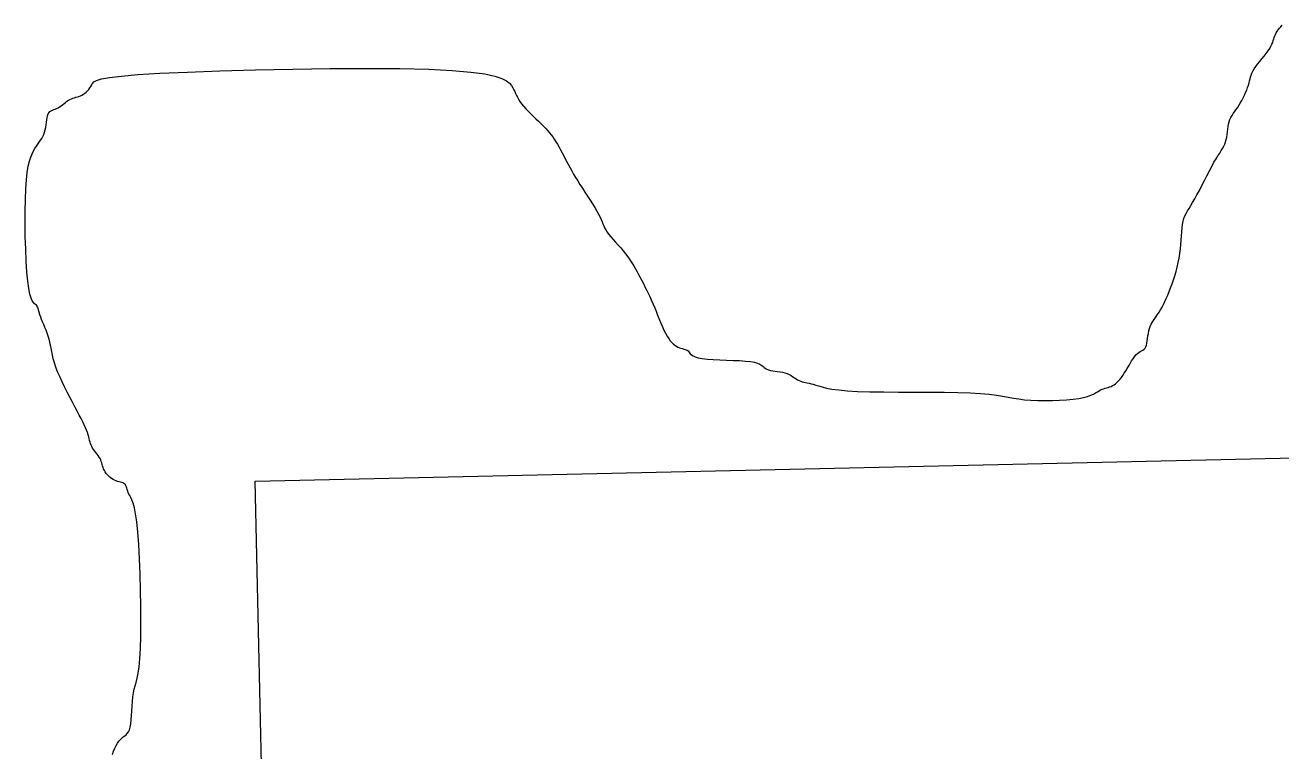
# Model space of a CAD drawing. Header units: millimetres. Extents: x 686.5 to 717.1, y 236.1 to 261.6.
# Drawn here: x 695.2598 to 695.3302, y 246.5891 to 246.6298 of the extents above; entities that cross this region are included whole.
import ezdxf

# ---------------------------------------------------------------- set-up
doc = ezdxf.new("R2010")
doc.units = ezdxf.units.MM
doc.layers.add('3', color=1, linetype='Continuous')
doc.layers.add('MUE', color=2, linetype='Continuous')

# ---------------------------------------------------------------- blocks, each defined once
blk = doc.blocks.new('ESCRITORIO1')
at = {"layer": '3', "color": 2}
for p, q in [((0.2309107847478558, 0.3180073445863734), (0.2321501370866841, 0.3181957044921724)), ((0.2321501370866841, 0.3181957044921724), (0.2337894116390018, 0.3183423169017914)), ((0.2337894116390018, 0.3183423169017914), (0.2358635375120812, 0.3184375108862483)), ((0.2358635375120812, 0.3184375108862483), (0.238295138080197, 0.3184814852337361)), ((0.238295138080197, 0.3184814852337361), (0.2409787602842357, 0.3184769061617061)), ((0.2409787602842357, 0.3184769061617061), (0.2438089510651551, 0.318426439887606)), ((0.2438089510651551, 0.318426439887606), (0.246680257363856, 0.3183327526288942)), ((0.246680257363856, 0.3183327526288942), (0.2494872261212606, 0.3181985106030183)), ((0.2494872261212606, 0.3181985106030183), (0.2521244042782698, 0.3180263800274297)), ((0.2239213284546082, 0.315243703909065), (0.2245223467309216, 0.3154692851058627)), ((0.2245223467309216, 0.3154692851058627), (0.2250911969142635, 0.3156745896657078)), ((0.2250911969142635, 0.3156745896657078), (0.2256223400270514, 0.3158492126543138)), ((0.2256223400270514, 0.3158492126543138), (0.2261112046186895, 0.3159862396998072)), ((0.2261112046186895, 0.3159862396998072), (0.2265570893468123, 0.3160927186793892)), ((0.2265570893468123, 0.3160927186793892), (0.2269602603960053, 0.3161791880327272)), ((0.2269602603960053, 0.3161791880327272), (0.2273209839509107, 0.3162561861993503)), ((0.2273209839509107, 0.3162561861993503), (0.2276395261961213, 0.3163342516188905)), ((0.2276395261961213, 0.3163342516188905), (0.2279161533162792, 0.3164239227309054)), ((0.2279161533162792, 0.3164239227309054), (0.2281511314960269, 0.3165357379749771)), ((0.2281511314960269, 0.3165357379749771), (0.2283447269199499, 0.3166802357907166)), ((0.2283447269199499, 0.3166802357907166), (0.2285076623320492, 0.3168641751514372)), ((0.2285076623320492, 0.3168641751514372), (0.2286924867136122, 0.3170791971651674)), ((0.2286924867136122, 0.3170791971651674), (0.2289622056053346, 0.3173131634737274)), ((0.2289622056053346, 0.3173131634737274), (0.22937982454782, 0.3175539357189407)), ((0.22937982454782, 0.3175539357189407), (0.2300083490817997, 0.3177893755425671)), ((0.2300083490817997, 0.3177893755425671), (0.2309107847478558, 0.3180073445863734)), ((0.2521244042782698, 0.3180263800274297), (0.2544863387758554, 0.317819027119576)), ((0.2544863387758554, 0.317819027119576), (0.2564922044914653, 0.3175793742294957)), ((0.2564922044914653, 0.3175793742294957), (0.258159688048714, 0.3173113682376503)), ((0.258159688048714, 0.3173113682376503), (0.2595311040078485, 0.3170192121571169)), ((0.2595311040078485, 0.3170192121571169), (0.260648766929009, 0.3167071090008591)), ((0.260648766929009, 0.3167071090008591), (0.2615549913724351, 0.3163792617819752)), ((0.2615549913724351, 0.3163792617819752), (0.2622920918982885, 0.3160398735134571)), ((0.2622920918982885, 0.3160398735134571), (0.2629023830667876, 0.3156931472083819)), ((0.2629023830667876, 0.3156931472083819), (0.263428179438101, 0.3153432858797984)), ((0.263428179438101, 0.3153432858797984), (0.263906522860033, 0.3149946257576524)), ((0.2121083059189672, 0.3122189518603378), (0.2132338532546214, 0.3126360197109221)), ((0.2132338532546214, 0.3126360197109221), (0.2142943967114945, 0.3129861885314433)), ((0.2142943967114945, 0.3129861885314433), (0.215273851852146, 0.3132593201723282)), ((0.215273851852146, 0.3132593201723282), (0.2161777577866459, 0.313465819596356)), ((0.2161777577866459, 0.313465819596356), (0.2170170595119387, 0.3136212275442709)), ((0.2170170595119387, 0.3136212275442709), (0.2178027020249758, 0.3137410847568169)), ((0.2178027020249758, 0.3137410847568169), (0.2185456303227724, 0.3138409319747986)), ((0.2185456303227724, 0.3138409319747986), (0.2192567894022517, 0.3139363099389598)), ((0.2192567894022517, 0.3139363099389598), (0.2199471242604147, 0.3140427593900164)), ((0.2199471242604147, 0.3140427593900164), (0.2206275798941917, 0.3141758210688081)), ((0.2206275798941917, 0.3141758210688081), (0.2213063539714426, 0.3143467114369081)), ((0.2213063539714426, 0.3143467114369081), (0.2219806548437333, 0.3145493498391971)), ((0.2219806548437333, 0.3145493498391971), (0.2226449435334033, 0.314773331341506)), ((0.2226449435334033, 0.314773331341506), (0.2232936810628985, 0.3150082510095196)), ((0.2232936810628985, 0.3150082510095196), (0.2239213284546082, 0.315243703909065)), ((0.263906522860033, 0.3149946257576524), (0.2643533643306384, 0.3146520359394671)), ((0.2643533643306384, 0.3146520359394671), (0.2647793821355222, 0.3143205187398053)), ((0.2647793821355222, 0.3143205187398053), (0.265195254560382, 0.3140050764731512)), ((0.265195254560382, 0.3140050764731512), (0.265611659890844, 0.3137107114539823)), ((0.265611659890844, 0.3137107114539823), (0.2660392764125064, 0.3134424259967794)), ((0.2660392764125064, 0.3134424259967794), (0.2664887824110735, 0.3132052224160802)), ((0.2664887824110735, 0.3132052224160802), (0.2669708561721649, 0.3130041030263051)), ((0.2669708561721649, 0.3130041030263051), (0.2674917155488217, 0.31284154670427)), ((0.2674917155488217, 0.31284154670427), (0.2680397366638161, 0.3127099385758854)), ((0.2680397366638161, 0.3127099385758854), (0.2685988352073068, 0.3125991403292687)), ((0.2685988352073068, 0.3125991403292687), (0.2691529268694453, 0.3124990136526122)), ((0.2062576724130736, 0.3096647146196716), (0.2073858842766967, 0.3101871687076816)), ((0.2073858842766967, 0.3101871687076816), (0.2085565438834536, 0.3107190934033248)), ((0.2085565438834536, 0.3107190934033248), (0.2097481609090224, 0.3112452147789959)), ((0.2097481609090224, 0.3112452147789959), (0.2109392450289889, 0.3117502589071819)), ((0.2109392450289889, 0.3117502589071819), (0.2121083059189672, 0.3122189518603378)), ((0.2691529268694453, 0.3124990136526122), (0.269685927340376, 0.3123994202341187)), ((0.269685927340376, 0.3123994202341187), (0.2701817523102932, 0.3122902217619519)), ((0.2701817523102932, 0.3122902217619519), (0.2706243174693697, 0.3121612799242293)), ((0.2706243174693697, 0.3121612799242293), (0.2709975385077215, 0.3120024564091644)), ((0.2709975385077215, 0.3120024564091644), (0.2712906703485629, 0.3118061141553454)), ((0.2712906703485629, 0.3118061141553454), (0.2715143248471321, 0.311574621103162)), ((0.2715143248471321, 0.311574621103162), (0.2716844530917086, 0.3113128464433181)), ((0.2716844530917086, 0.3113128464433181), (0.2718170061705294, 0.3110256593666136)), ((0.2718170061705294, 0.3110256593666136), (0.2719279351718669, 0.3107179290637809)), ((0.2719279351718669, 0.3107179290637809), (0.2720331911839864, 0.3103945247256732)), ((0.2720331911839864, 0.3103945247256732), (0.272148725295132, 0.3100603155429944)), ((0.272148725295132, 0.3100603155429944), (0.2722904885936188, 0.3097201707065409)), ((0.2722904885936188, 0.3097201707065409), (0.2724700161406446, 0.3093781922794214)), ((0.1998089772515002, 0.3067933785330474), (0.2003904413738127, 0.3070106745997663)), ((0.2003904413738127, 0.3070106745997663), (0.201025697159217, 0.3072687913060967)), ((0.201025697159217, 0.3072687913060967), (0.2017200173957718, 0.3075675949559269)), ((0.2017200173957718, 0.3075675949559269), (0.2024786748716991, 0.3079069518530844)), ((0.2024786748716991, 0.3079069518530844), (0.2033069423751073, 0.3082867283013648)), ((0.2033069423751073, 0.3082867283013648), (0.204210092694197, 0.3087067906046528)), ((0.204210092694197, 0.3087067906046528), (0.2051933986170411, 0.3091670050667759)), ((0.2051933986170411, 0.3091670050667759), (0.2062576724130736, 0.3096647146196716)), ((0.2724700161406446, 0.3093781922794214), (0.2726811788895418, 0.3090354138142537)), ((0.2726811788895418, 0.3090354138142537), (0.2729134317665753, 0.3086921017359394)), ((0.2729134317665753, 0.3086921017359394), (0.2731562296980314, 0.3083485224694762)), ((0.2731562296980314, 0.3083485224694762), (0.2733990276101892, 0.3080049424397018)), ((0.2733990276101892, 0.3080049424397018), (0.2736312804293348, 0.3076616280716458)), ((0.2736312804293348, 0.3076616280716458), (0.2738424430817474, 0.3073188457902063)), ((0.2738424430817474, 0.3073188457902063), (0.2740219704936777, 0.3069768620202886)), ((0.2740219704936777, 0.3069768620202886), (0.2741628326607568, 0.3066358544093255)), ((0.1269812001111035, 0.3044307615862571), (0.1276961729356074, 0.3041552113741766)), ((0.1276961729356074, 0.3041552113741766), (0.1283524796664821, 0.3038547819966553)), ((0.1933586666261746, 0.3040671173857028), (0.1937008678618071, 0.3042465174773596)), ((0.1937008678618071, 0.3042465174773596), (0.1940438668468047, 0.3044575323353378)), ((0.1940438668468047, 0.3044575323353378), (0.1943873976646628, 0.3046896237041601)), ((0.1943873976646628, 0.3046896237041601), (0.1947311943989618, 0.3049322533284311)), ((0.1947311943989618, 0.3049322533284311), (0.1950749911332608, 0.3051748829526737)), ((0.1950749911332608, 0.3051748829526737), (0.195418521951126, 0.3054069743215209)), ((0.195418521951126, 0.3054069743215209), (0.1957615209361236, 0.3056179891794706)), ((0.1957615209361236, 0.3056179891794706), (0.1961037221717561, 0.3057973892711559)), ((0.1961037221717561, 0.3057973892711559), (0.1964458271808383, 0.3059381269056125)), ((0.1964458271808383, 0.3059381269056125), (0.1967924072431941, 0.3060471166500349)), ((0.1967924072431941, 0.3060471166500349), (0.1971490010779178, 0.3061347636361802)), ((0.1971490010779178, 0.3061347636361802), (0.1975211474040606, 0.3062114729957024)), ((0.1975211474040606, 0.3062114729957024), (0.1979143849406668, 0.3062876498603622)), ((0.1979143849406668, 0.3062876498603622), (0.1983342524068235, 0.3063736993618384)), ((0.1983342524068235, 0.3063736993618384), (0.1987862885216103, 0.3064800266318635)), ((0.1987862885216103, 0.3064800266318635), (0.1992760320041143, 0.3066170368021162)), ((0.1992760320041143, 0.3066170368021162), (0.1998089772515002, 0.3067933785330474)), ((0.2741628326607568, 0.3066358544093255), (0.2742720598555621, 0.3062956454940462)), ((0.2742720598555621, 0.3062956454940462), (0.274360197419945, 0.3059559690336755)), ((0.274360197419945, 0.3059559690336755), (0.2744377906958562, 0.3056165587875022)), ((0.2744377906958562, 0.3056165587875022), (0.2745153850251683, 0.3052771485146692)), ((0.2745153850251683, 0.3052771485146692), (0.2746035257497965, 0.3049374719744264)), ((0.2746035257497965, 0.3049374719744264), (0.2747127582115994, 0.3045972629259772)), ((0.2747127582115994, 0.3045972629259772), (0.2748536277524636, 0.3042562551285215)), ((0.2748536277524636, 0.3042562551285215), (0.2750340655604546, 0.3039151270889349)), ((0.1283524796664821, 0.3038547819966553), (0.1289449809909513, 0.3035348758827077)), ((0.1289449809909513, 0.3035348758827077), (0.1294685375960825, 0.3032008954612628)), ((0.1294685375960825, 0.3032008954612628), (0.1299180101690283, 0.3028582431612179)), ((0.1299180101690283, 0.3028582431612179), (0.1302882593968633, 0.3025123214115339)), ((0.1302882593968633, 0.3025123214115339), (0.1305802973886685, 0.3021683771119221)), ((0.1305802973886685, 0.3021683771119221), (0.1308197419408046, 0.3018310350454492)), ((0.1308197419408046, 0.3018310350454492), (0.131038362271596, 0.3015047644659283)), ((0.131038362271596, 0.3015047644659283), (0.1312679275993531, 0.3011940346271551)), ((0.1883298242429277, 0.301044830241139), (0.1885272607482804, 0.3013763989353322)), ((0.1885272607482804, 0.3013763989353322), (0.1887614720365534, 0.301701765346678)), ((0.1887614720365534, 0.301701765346678), (0.1890270526150317, 0.3020157936553183)), ((0.1890270526150317, 0.3020157936553183), (0.1893185969910789, 0.3023133480414479)), ((0.1893185969910789, 0.3023133480414479), (0.1896306996720156, 0.3025892926852265)), ((0.1896306996720156, 0.3025892926852265), (0.189957955165184, 0.3028384917667388)), ((0.189957955165184, 0.3028384917667388), (0.190294957977919, 0.3030558094662368)), ((0.190294957977919, 0.3030558094662368), (0.1906363026174986, 0.303236109963823)), ((0.1906363026174986, 0.303236109963823), (0.1909775288261599, 0.303376869785577)), ((0.1909775288261599, 0.303376869785577), (0.191317957285456, 0.3034860148410345)), ((0.191317957285456, 0.3034860148410345), (0.1916578539118845, 0.3035740833856231)), ((0.1916578539118845, 0.3035740833856231), (0.1919974846218508, 0.3036516136747629)), ((0.1919974846218508, 0.3036516136747629), (0.1923371153318172, 0.3037291439639311)), ((0.1923371153318172, 0.3037291439639311), (0.1926770119582173, 0.3038172125084913)), ((0.1926770119582173, 0.3038172125084913), (0.1930174404175418, 0.3039263575639488)), ((0.1930174404175418, 0.3039263575639488), (0.1933586666261746, 0.3040671173857028)), ((0.2750340655604546, 0.3039151270889349), (0.275251546208402, 0.3035783363043301)), ((0.275251546208402, 0.3035783363043301), (0.2755009301152, 0.3032512850195097)), ((0.2755009301152, 0.3032512850195097), (0.2757770776998143, 0.3029393754792729)), ((0.2757770776998143, 0.3029393754792729), (0.2760748493812315, 0.3026480099283795)), ((0.2760748493812315, 0.3026480099283795), (0.2763891055783887, 0.3023825906116002)), ((0.2763891055783887, 0.3023825906116002), (0.2767147067102158, 0.302148519773759)), ((0.2767147067102158, 0.302148519773759), (0.2770465131956996, 0.3019511996595696)), ((0.2770465131956996, 0.3019511996595696), (0.277378608323076, 0.3017652957835359)), ((0.277378608323076, 0.3017652957835359), (0.2777019668579683, 0.3014425267388319)), ((0.2777019668579683, 0.3014425267388319), (0.2780067864353057, 0.3008038743883112)), ((0.1312679275993531, 0.3011940346271551), (0.1315402071424003, 0.3009033147829747)), ((0.1315402071424003, 0.3009033147829747), (0.1318869701190053, 0.3006370741872075)), ((0.1318869701190053, 0.3006370741872075), (0.1323399857474854, 0.3003997820936988)), ((0.1323399857474854, 0.3003997820936988), (0.1329310232461012, 0.3001959077562155)), ((0.1329310232461012, 0.3001959077562155), (0.1336803611344806, 0.3000275747084942)), ((0.1336803611344806, 0.3000275747084942), (0.1345623151369892, 0.2998875236036511)), ((0.1345623151369892, 0.2998875236036511), (0.135539710279339, 0.2997661493747117)), ((0.135539710279339, 0.2997661493747117), (0.1365753715871989, 0.2996538469546337)), ((0.1365753715871989, 0.2996538469546337), (0.1376321240862382, 0.2995410112763857)), ((0.1376321240862382, 0.2995410112763857), (0.138672792802133, 0.2994180372730035)), ((0.138672792802133, 0.2994180372730035), (0.139660202760588, 0.2992753198774913)), ((0.139660202760588, 0.2992753198774913), (0.140557178987244, 0.2991032540227998)), ((0.140557178987244, 0.2991032540227998), (0.1413468471431401, 0.2988952363646753)), ((0.1413468471431401, 0.2988952363646753), (0.1420935354306749, 0.2986566704499083)), ((0.1420935354306749, 0.2986566704499083), (0.1428818726875889, 0.2983959615479144)), ((0.1864056152542659, 0.2983939663364232), (0.1866916418640159, 0.2984728519223054)), ((0.1866916418640159, 0.2984728519223054), (0.1869515717179908, 0.2985629423029899)), ((0.1869515717179908, 0.2985629423029899), (0.1871803981981941, 0.2986749090418286)), ((0.1871803981981941, 0.2986749090418286), (0.1873731146866149, 0.2988194237020956)), ((0.1873731146866149, 0.2988194237020956), (0.1875272843533509, 0.2990044566293193)), ((0.1875272843533509, 0.2990044566293193), (0.1876507495209978, 0.2992271732977798)), ((0.1876507495209978, 0.2992271732977798), (0.1877539223001889, 0.2994820379640615)), ((0.1877539223001889, 0.2994820379640615), (0.1878472148016002, 0.2997635148846776)), ((0.1878472148016002, 0.2997635148846776), (0.1879410391359144, 0.3000660683161662)), ((0.1879410391359144, 0.3000660683161662), (0.1880458074138005, 0.3003841625150336)), ((0.1880458074138005, 0.3003841625150336), (0.1881719317459059, 0.3007122617378464)), ((0.1881719317459059, 0.3007122617378464), (0.1883298242429277, 0.301044830241139)), ((0.2780067864353057, 0.3008038743883112), (0.2782832646899394, 0.2996703205948847)), ((0.2782832646899394, 0.2996703205948847), (0.2785215992568908, 0.2978628472213778)), ((0.1428818726875889, 0.2983959615479144), (0.143796487751608, 0.2981215149282264)), ((0.143796487751608, 0.2981215149282264), (0.1449220094604939, 0.2978417358603451)), ((0.1449220094604939, 0.2978417358603451), (0.146343066651994, 0.2975650296137218)), ((0.146343066651994, 0.2975650296137218), (0.1481442881638131, 0.2972998014578287)), ((0.1481442881638131, 0.2972998014578287), (0.1504103028336914, 0.2970544566621989)), ((0.1504103028336914, 0.2970544566621989), (0.1531887864732795, 0.2968365772999242)), ((0.1531887864732795, 0.2968365772999242), (0.1563796027895137, 0.2966504526587279)), ((0.1563796027895137, 0.2966504526587279), (0.1598456624632405, 0.296499548829928)), ((0.1598456624632405, 0.296499548829928), (0.1634498761753065, 0.2963873319048922)), ((0.1634498761753065, 0.2963873319048922), (0.1670551546066008, 0.2963172679749668)), ((0.1670551546066008, 0.2963172679749668), (0.1705244084379416, 0.2962928231314912)), ((0.1705244084379416, 0.2962928231314912), (0.1737205483501114, 0.2963174634657797)), ((0.1737205483501114, 0.2963174634657797), (0.176506485024035, 0.2963946550692036)), ((0.176506485024035, 0.2963946550692036), (0.1787793571289313, 0.2965252411348942)), ((0.1787793571289313, 0.2965252411348942), (0.1805732152878576, 0.2966995732633002)), ((0.1805732152878576, 0.2966995732633002), (0.1819563381122506, 0.2969053801565984)), ((0.1819563381122506, 0.2969053801565984), (0.1829970042135969, 0.2971303905170295)), ((0.1829970042135969, 0.2971303905170295), (0.183763492203326, 0.2973623330468591)), ((0.183763492203326, 0.2973623330468591), (0.1843240806928748, 0.2975889364482889)), ((0.1843240806928748, 0.2975889364482889), (0.1847470482937368, 0.2977979294235098)), ((0.1847470482937368, 0.2977979294235098), (0.1851006736173346, 0.2979770406748052)), ((0.1851006736173346, 0.2979770406748052), (0.1854410210702468, 0.2981178227145342)), ((0.1854410210702468, 0.2981178227145342), (0.1857752982393635, 0.2982271232958205)), ((0.1857752982393635, 0.2982271232958205), (0.1860984985067233, 0.2983156139820196)), ((0.1860984985067233, 0.2983156139820196), (0.1864056152542659, 0.2983939663364232)), ((0.2785215992568908, 0.2978628472213778), (0.2787119877709614, 0.2952024361306762)), ((0.2787119877709614, 0.2952024361306762), (0.2788446278671088, 0.2915100691856018)), ((0.2788446278671088, 0.2915100691856018), (0.2789097171802837, 0.2866067282490974)), ((0.2789097171802837, 0.2866067282490974), (0.2788996293146155, 0.28039945816246)), ((-0.2132188871294076, 0.2796850999882992), (0.1866533235366177, 0.2695749497882574)), ((0.2788996293146155, 0.28039945816246), (0.2788154417513553, 0.2731395556808494)), ((0.2788154417513553, 0.2731395556808494), (0.2786604079409756, 0.265164380537918)), ((0.1866533235366177, 0.2695749497882574), (0.176543173336583, -0.1302972608777999)), ((0.2786604079409756, 0.265164380537918), (0.2784377813339631, 0.2568112924673009)), ((0.2784377813339631, 0.2568112924673009), (0.2781508153807764, 0.2484176512026259)), ((0.2781508153807764, 0.2484176512026259), (0.2778027635319447, 0.2403208164775492)), ((0.2778027635319447, 0.2403208164775492), (0.2773968792379335, 0.2328581480257021)), ((0.2773968792379335, 0.2328581480257021), (0.2769364159492227, 0.2263670055807125)), ((0.2769364159492227, 0.2263670055807125), (0.2764260774074287, 0.221102987954513)), ((0.2764260774074287, 0.221102987954513), (0.2758763685187375, 0.2169946502721771)), ((0.2758763685187375, 0.2169946502721771), (0.2752992444804789, 0.2138887867370798)), ((0.2747066604899899, 0.2116321915525639), (0.2741105717445436, 0.210071658921958)), ((0.2752992444804789, 0.2138887867370798), (0.2747066604899899, 0.2116321915525639)), ((0.2729557007781764, 0.2084259581360932), (0.272420828951887, 0.2080343783875023)), ((0.2735229334414768, 0.2090539830486833), (0.2729557007781764, 0.2084259581360932)), ((0.2741105717445436, 0.210071658921958), (0.2735229334414768, 0.2090539830486833)), ((0.2676724739147573, 0.2055322174314433), (0.2670816501178024, 0.205048896533242)), ((0.2682408737587494, 0.2059633796273026), (0.2676724739147573, 0.2055322174314433)), ((0.268775904643249, 0.2063268419983793), (0.2682408737587494, 0.2059633796273026)), ((0.2692702921876844, 0.206613121949232), (0.268775904643249, 0.2063268419983793)), ((0.2697314445160259, 0.2068369709922457), (0.2692702921876844, 0.206613121949232)), ((0.270170440378358, 0.2070191991667478), (0.2697314445160259, 0.2068369709922457)), ((0.2705983585247367, 0.2071806165120123), (0.270170440378358, 0.2070191991667478)), ((0.2710262777052179, 0.207342033067448), (0.2705983585247367, 0.2071806165120123)), ((0.2714652766698507, 0.2075242588722759), (0.2710262777052179, 0.207342033067448)), ((0.2719264341687193, 0.2077481039658515), (0.2714652766698507, 0.2075242588722759)), ((0.272420828951887, 0.2080343783875023), (0.2719264341687193, 0.2077481039658515)), ((0.2647130155330615, 0.202904848364394), (0.2641742470706987, 0.2023938507901519)), ((0.2652840850755567, 0.2034413928482444), (0.2647130155330615, 0.202904848364394)), ((0.2658765106915908, 0.2039879431192304), (0.2652840850755567, 0.2034413928482444)), ((0.2664793473745561, 0.2045289580550502), (0.2658765106915908, 0.2039879431192304)), ((0.2670816501178024, 0.205048896533242), (0.2664793473745561, 0.2045289580550502)), ((0.2614544404813799, 0.1999950758331295), (0.2609905465415565, 0.1996632138943397)), ((0.2618975107361905, 0.200338009627167), (0.2614544404813799, 0.1999950758331295)), ((0.2623304356013278, 0.2006970179725442), (0.2618975107361905, 0.200338009627167)), ((0.2627638933720604, 0.2010771035654066), (0.2623304356013278, 0.2006970179725442)), ((0.2632085623436495, 0.2014832691018995), (0.2627638933720604, 0.2010771035654066)), ((0.2636751208114418, 0.2019205172781184), (0.2632085623436495, 0.2014832691018995)), ((0.2641742470706987, 0.2023938507901519), (0.2636751208114418, 0.2019205172781184)), ((0.2561602024193732, 0.1970849374251706), (0.2554776535949372, 0.1967647499191933)), ((0.2568374786755712, 0.1974052569033198), (0.2561602024193732, 0.1970849374251706)), ((0.2575042098339679, 0.1977258418523355), (0.2568374786755712, 0.1974052569033198)), ((0.2581551233648796, 0.1980468257709376), (0.2575042098339679, 0.1977258418523355)), ((0.258784946738686, 0.1983683421577709), (0.2581551233648796, 0.1980468257709376)), ((0.2593884074258028, 0.1986905245115551), (0.258784946738686, 0.1983683421577709)), ((0.2599602328965958, 0.1990135063309602), (0.2593884074258028, 0.1986905245115551)), ((0.2604951506214519, 0.1993374211147056), (0.2599602328965958, 0.1990135063309602)), ((0.2609905465415565, 0.1996632138943397), (0.2604951506214519, 0.1993374211147056)), ((0.2511824804388709, 0.1946588507894376), (0.2503846309578108, 0.1942299748797645)), ((0.2519478954031058, 0.1950569125832438), (0.2511824804388709, 0.1946588507894376)), ((0.2526862815968798, 0.195429295692783), (0.2519478954031058, 0.1950569125832438)), ((0.2534030447666069, 0.1957811355495913), (0.2526862815968798, 0.195429295692783)), ((0.2541035906586018, 0.1961175675852331), (0.2534030447666069, 0.1957811355495913)), ((0.2547933250192642, 0.1964437272312445), (0.2541035906586018, 0.1961175675852331)), ((0.2554776535949372, 0.1967647499191933), (0.2547933250192642, 0.1964437272312445)), ((0.2459503101129528, 0.1916627654125946), (0.245064166788147, 0.1911500113281797)), ((0.2468580764811108, 0.1921960635129878), (0.2459503101129528, 0.1916627654125946)), ((0.2477712486294479, 0.1927344983806272), (0.2468580764811108, 0.1921960635129878)), ((0.2486736092946629, 0.1932626627668022), (0.2477712486294479, 0.1927344983806272)), ((0.2495489412135683, 0.1937651494227168), (0.2486736092946629, 0.1932626627668022)), ((0.2503846309578108, 0.1942299748797645), (0.2495489412135683, 0.1937651494227168)), ((0.2395653231477013, 0.1887028841922884), (0.2390980089656267, 0.1884791949836782)), ((0.2400210264883285, 0.1888846870482013), (0.2395653231477013, 0.1887028841922884)), ((0.2404814694771176, 0.1890452801119764), (0.2400210264883285, 0.1888846870482013)), ((0.2409630026036851, 0.189205339944273), (0.2404814694771176, 0.1890452801119764)), ((0.2414819763576617, 0.1893855431056437), (0.2409630026036851, 0.189205339944273)), ((0.2420547412286922, 0.1896065661567548), (0.2414819763576617, 0.1893855431056437)), ((0.2426976477063931, 0.1898890856581588), (0.2420547412286922, 0.1896065661567548)), ((0.2434216183216478, 0.1902477642022085), (0.2426976477063931, 0.1898890856581588)), ((0.2442158637699734, 0.1906732085084819), (0.2434216183216478, 0.1902477642022085)), ((0.245064166788147, 0.1911500113281797), (0.2442158637699734, 0.1906732085084819)), ((0.2355934746984403, 0.1858568594539207), (0.2349210816231775, 0.1853123368599014)), ((0.2362499169246774, 0.1863965118964188), (0.2355934746984403, 0.1858568594539207)), ((0.236884736107541, 0.1869156203229352), (0.2362499169246774, 0.1863965118964188)), ((0.2374922600526617, 0.1873985108689844), (0.236884736107541, 0.1869156203229352)), ((0.2380668165657482, 0.1878295096700704), (0.2374922600526617, 0.1873985108689844)), ((0.2386027334523888, 0.1881929428617646), (0.2380668165657482, 0.1878295096700704)), ((0.2390980089656267, 0.1884791949836782), (0.2386027334523888, 0.1881929428617646)), ((0.232177704176955, 0.1833710987867931), (0.2314922559851382, 0.1829710151568626)), ((0.2328639516789153, 0.183802796379819), (0.232177704176955, 0.1833710987867931)), ((0.2335511317029173, 0.1842713766753796), (0.2328639516789153, 0.183802796379819)), ((0.23423840989323, 0.1847786179789104), (0.2335511317029173, 0.1842713766753796)), ((0.2349210816231775, 0.1853123368599014), (0.23423840989323, 0.1847786179789104)), ((0.2259983332119191, 0.1803005084112073), (0.2252823917561528, 0.1799811686231045)), ((0.2266984570884532, 0.1806202490770339), (0.2259983332119191, 0.1803005084112073)), ((0.2273880359250384, 0.1809402575034724), (0.2266984570884532, 0.1806202490770339)), ((0.2280723422609441, 0.1812604005734642), (0.2273880359250384, 0.1809402575034724)), ((0.2287557920809036, 0.18158144547942), (0.2280723422609441, 0.1812604005734642)), ((0.229439375151351, 0.1819077606512884), (0.2287557920809036, 0.18158144547942)), ((0.2301232246842773, 0.1822446148285373), (0.229439375151351, 0.1819077606512884)), ((0.2308074738915735, 0.182597276750581), (0.2301232246842773, 0.1822446148285373)), ((0.2314922559851382, 0.1829710151568626), (0.2308074738915735, 0.182597276750581)), ((0.2185776840670641, 0.1774511701954289), (0.2176965365810304, 0.1771360093273522)), ((0.2194799216908478, 0.1777657978319453), (0.2185776840670641, 0.1774511701954289)), ((0.2203874318491188, 0.1780802921606401), (0.2194799216908478, 0.1777657978319453)), ((0.221284396938465, 0.17839505310506), (0.2203874318491188, 0.1780802921606401)), ((0.2221549993556025, 0.1787104805888617), (0.221284396938465, 0.17839505310506)), ((0.2229869365209112, 0.1790268856955528), (0.2221549993556025, 0.1787104805888617)), ((0.2237819659499607, 0.1793442241482204), (0.2229869365209112, 0.1790268856955528)), ((0.2245453601819278, 0.1796623628297311), (0.2237819659499607, 0.1793442241482204)), ((0.2252823917561528, 0.1799811686231045), (0.2245453601819278, 0.1796623628297311)), ((0.2132227480052649, 0.174887044880375), (0.2128653415692696, 0.1745586400889643)), ((0.2136434258887476, 0.1752138491873616), (0.2132227480052649, 0.174887044880375)), ((0.2141326474955747, 0.1755389198995481), (0.2136434258887476, 0.1752138491873616)), ((0.2146956851017165, 0.1758621239065157), (0.2141326474955747, 0.1755389198995481)), ((0.2153378109830655, 0.17618332809786), (0.2146956851017165, 0.1758621239065157)), ((0.2160607824357115, 0.1765024882022246), (0.2153378109830655, 0.17618332809786)), ((0.2168522968361444, 0.1768199153041685), (0.2160607824357115, 0.1765024882022246)), ((0.2176965365810304, 0.1771360093273522), (0.2168522968361444, 0.1768199153041685)), ((0.211440939550414, 0.1717474469139226), (0.2113174794487449, 0.1715247221617346)), ((0.211544109389699, 0.1720023203739487), (0.211440939550414, 0.1717474469139226)), ((0.2116374010677049, 0.172283806416651), (0.211544109389699, 0.1720023203739487)), ((0.2117312266853801, 0.172586368916928), (0.2116374010677049, 0.172283806416651)), ((0.2118359983437799, 0.1729044717497068), (0.2117312266853801, 0.172586368916928)), ((0.2119621281438882, 0.1732325787899143), (0.2118359983437799, 0.1729044717497068)), ((0.2121200281868028, 0.1735651539124206), (0.2119621281438882, 0.1732325787899143)), ((0.2123192539359522, 0.1738975614946021), (0.2121200281868028, 0.1735651539124206)), ((0.2125659343047985, 0.1742287679235837), (0.2123192539359522, 0.1738975614946021)), ((0.2128653415692696, 0.1745586400889643), (0.2125659343047985, 0.1742287679235837)), ((0.2094946372307049, 0.1691243408577954), (0.2092840467158084, 0.1682377304533418)), ((0.2097314008387841, 0.1697941163067114), (0.2094946372307049, 0.1691243408577954)), ((0.2099847250318447, 0.1702842076449294), (0.2097314008387841, 0.1697941163067114)), ((0.2102449973016149, 0.1706317657171752), (0.2099847250318447, 0.1702842076449294)), ((0.2105026051399577, 0.1708739413682601), (0.2102449973016149, 0.1706317657171752)), ((0.2107479360385724, 0.1710478854429738), (0.2105026051399577, 0.1708739413682601)), ((0.2109713774892228, 0.1711907487861026), (0.2107479360385724, 0.1710478854429738)), ((0.2111633169837503, 0.1713396822424258), (0.2109713774892228, 0.1711907487861026)), ((0.2113174794487449, 0.1715247221617346), (0.2111633169837503, 0.1713396822424258)), ((0.2091061486070132, 0.1671139087988429), (0.2089550894359462, 0.1657995978007811)), ((0.2092840467158084, 0.1682377304533418), (0.2091061486070132, 0.1671139087988429)), ((0.2088219225388812, 0.164358293915889), (0.2086977012521558, 0.1628534936008954)), ((0.2089550894359462, 0.1657995978007811), (0.2088219225388812, 0.164358293915889)), ((0.2085734789119797, 0.1613486933125081), (0.2084403088547191, 0.1599073895074881)), ((0.2086977012521558, 0.1628534936008954), (0.2085734789119797, 0.1613486933125081)), ((0.2082892444166333, 0.1585930786425962), (0.2081113389340459, 0.1574692571745331)), ((0.2084403088547191, 0.1599073895074881), (0.2082892444166333, 0.1585930786425962)), ((0.2071489224244729, 0.1550190211244882), (0.2068899476628516, 0.1547232783332895)), ((0.2074100287505729, 0.1553990706158501), (0.2071489224244729, 0.1550190211244882)), ((0.2076637868229909, 0.155905846595747), (0.2074100287505729, 0.1553990706158501)), ((0.2079007168235449, 0.1565817688525399), (0.2076637868229909, 0.155905846595747)), ((0.2081113389340459, 0.1574692571745331), (0.2079007168235449, 0.1565817688525399)), ((0.2057237742981854, 0.1520743357321557), (0.2056235996864615, 0.1515206189236338)), ((0.2058234170577151, 0.1526069752665613), (0.2057237742981854, 0.1520743357321557)), ((0.205932673637399, 0.1531024637320684), (0.2058234170577151, 0.1526069752665613)), ((0.2060616897095926, 0.1535447273339301), (0.205932673637399, 0.1531024637320684)), ((0.2062206109466089, 0.1539176922773464), (0.2060616897095926, 0.1535447273339301)), ((0.2064163121057305, 0.154215033698069), (0.2062206109466089, 0.1539176922773464)), ((0.2066425842838768, 0.154469422453932), (0.2064163121057305, 0.154215033698069)), ((0.2068899476628516, 0.1547232783332895), (0.2066425842838768, 0.154469422453932)), ((0.2050180955255954, 0.149412853318811), (0.2047870603519257, 0.1489696463863019)), ((0.205218428014696, 0.1498937428010869), (0.2050180955255954, 0.149412853318811)), ((0.2053810722170581, 0.1504142486633064), (0.205218428014696, 0.1498937428010869)), ((0.2055127475501948, 0.1509618986357673), (0.2053810722170581, 0.1504142486633064)), ((0.2056235996864615, 0.1515206189236338), (0.2055127475501948, 0.1509618986357673)), ((0.2031812198832839, 0.1464574281949851), (0.2030547845987201, 0.1461170303175017)), ((0.2033391569233629, 0.1467917584465255), (0.2031812198832839, 0.1464574281949851)), ((0.2035357592083571, 0.1471251125391682), (0.2033391569233629, 0.1467917584465255)), ((0.2037641299505495, 0.1474629370505198), (0.2035357592083571, 0.1471251125391682)), ((0.2040138572929706, 0.1478107673356917), (0.2037641299505495, 0.1474629370505198)), ((0.2042745293786581, 0.1481741387499369), (0.2040138572929706, 0.1478107673356917)), ((0.2045357343506424, 0.1485585866484165), (0.2042745293786581, 0.1481741387499369)), ((0.2047870603519257, 0.1489696463863019), (0.2045357343506424, 0.1485585866484165)), ((0.2023597104734165, 0.1436670722975038), (0.2021581031562079, 0.1431361331129288)), ((0.2025213849562988, 0.1441489324094469), (0.2023597104734165, 0.1436670722975038)), ((0.202650489842874, 0.1445947087586781), (0.2025213849562988, 0.1441489324094469)), ((0.2027577036917236, 0.1450094040346315), (0.202650489842874, 0.1445947087586781)), ((0.202853705061564, 0.1453980209267733), (0.2027577036917236, 0.1450094040346315)), ((0.2029491725110333, 0.1457655621245841), (0.202853705061564, 0.1453980209267733)), ((0.2030547845987201, 0.1461170303175017), (0.2029491725110333, 0.1457655621245841)), ((0.2016619975184852, 0.1417391617388724), (0.2013859259286974, 0.14076721272518)), ((0.2019224610494632, 0.1425111490640774), (0.2016619975184852, 0.1417391617388724)), ((0.2021581031562079, 0.1431361331129288), (0.2019224610494632, 0.1425111490640774)), ((0.2008238120341161, 0.1380115959841142), (0.2005561964601057, 0.1361220114325263)), ((0.2011034596454309, 0.1395423436109517), (0.2008238120341161, 0.1380115959841142)), ((0.2013859259286974, 0.14076721272518), (0.2011034596454309, 0.1395423436109517)), ((0.2005561964601057, 0.1361220114325263), (0.200309826288823, 0.1338206315441113)), ((0.200309826288823, 0.1338206315441113), (0.2000911102093212, 0.1310826890483554)), ((0.2000911102093212, 0.1310826890483554), (0.1998952382059116, 0.1279961812409134)), ((0.1998952382059116, 0.1279961812409134), (0.1997145955865349, 0.1246772965590068)), ((0.1997145955865349, 0.1246772965590068), (0.1995415676591819, 0.1212422234399071)), ((0.1995415676591819, 0.1212422234399071), (0.1993685397318075, 0.1178071503207541)), ((0.1993685397318075, 0.1178071503207541), (0.1991878971124237, 0.1144882656388759)), ((0.1991878971124237, 0.1144882656388759), (0.1989920251089856, 0.1114017578314339)), ((0.1989920251089856, 0.1114017578314339), (0.1987733090295407, 0.108663815335678)), ((0.1987733090295407, 0.108663815335678), (0.198526827838613, 0.1063580444494363)), ((0.1982584351275278, 0.1044377229131221), (0.1979766781440659, 0.1028235463276737)), ((0.198526827838613, 0.1063580444494363), (0.1982584351275278, 0.1044377229131221)), ((0.1976901041361074, 0.1014362102941675), (0.1974072603515395, 0.1001964104134849)), ((0.1979766781440659, 0.1028235463276737), (0.1976901041361074, 0.1014362102941675)), ((0.1971366940381927, 0.09902484228670616), (0.1968869524439327, 0.0978422015147693)), ((0.1974072603515395, 0.1001964104134849), (0.1971366940381927, 0.09902484228670616)), ((0.1966665828166256, 0.09656918369869416), (0.1964829076984032, 0.09514760564809777)), ((0.1968869524439327, 0.0978422015147693), (0.1966665828166256, 0.09656918369869416)), ((0.1963383508084746, 0.0936037690071636), (0.1962341111602512, 0.09198509662858001)), ((0.1964829076984032, 0.09514760564809777), (0.1963383508084746, 0.0936037690071636)), ((0.1961713877672508, 0.09033901136518097), (0.1961513796429202, 0.08871293606977204)), ((0.1962341111602512, 0.09198509662858001), (0.1961713877672508, 0.09033901136518097)), ((0.1961513796429202, 0.08871293606977204), (0.1961752858007344, 0.08715429359509486)), ((0.1961752858007344, 0.08715429359509486), (0.1962443052541119, 0.08571050679387326)), ((0.1962443052541119, 0.08571050679387326), (0.1963596370165703, 0.08442899851899455)), ((0.1963596370165703, 0.08442899851899455), (0.1965204116471213, 0.0833449412546905)), ((0.1965204116471213, 0.0833449412546905), (0.1967174858870919, 0.08244450601164388)), ((0.1967174858870919, 0.08244450601164388), (0.1969396480233598, 0.08170161343191396)), ((0.1969396480233598, 0.08170161343191396), (0.1971756863428027, 0.0810901841577234)), ((0.1971756863428027, 0.0810901841577234), (0.1974143891323479, 0.08058413883121673)), ((0.1974143891323479, 0.08058413883121673), (0.1976445446788446, 0.08015739809447808)), ((0.1976445446788446, 0.08015739809447808), (0.1978549412691706, 0.07978388258976565)), ((0.1978549412691706, 0.07978388258976565), (0.1980343671902816, 0.07943751295915646)), ((0.1980343671902816, 0.07943751295915646), (0.1981752369470797, 0.07909651196629852)), ((0.1981752369470797, 0.07909651196629852), (0.1982844699171551, 0.07875631086064416)), ((0.1982844699171551, 0.07875631086064416), (0.1983726116960156, 0.07841664301310303)), ((0.1983726116960156, 0.07841664301310303), (0.1984502078792971, 0.07807724179468778)), ((0.1984502078792971, 0.07807724179468778), (0.1985278040625502, 0.07773784057621569)), ((0.1985278040625502, 0.07773784057621569), (0.1986159458414107, 0.07739817272870297)), ((0.1986159458414107, 0.07739817272870297), (0.1987251788114506, 0.07705797162304862)), ((0.1987251788114506, 0.07705797162304862), (0.1988660485683127, 0.07671697063018712)), ((0.1988660485683127, 0.07671697063018712), (0.1990473430635404, 0.07637494752851737)), ((0.1990473430635404, 0.07637494752851737), (0.1992708196729893, 0.07603185772643428)), ((0.1992708196729893, 0.07603185772643428), (0.1995364781284295, 0.07568770103975453)), ((0.1995364781284295, 0.07568770103975453), (0.1998443181617304, 0.07534247728434096)), ((0.1998443181617304, 0.07534247728434096), (0.2001943395047263, 0.07499618627600668)), ((0.2001943395047263, 0.07499618627600668), (0.2005865418892085, 0.07464882783065008)), ((0.2005865418892085, 0.07464882783065008), (0.2010209250470254, 0.07430040176407715)), ((0.2010209250470254, 0.07430040176407715), (0.2014974887099683, 0.07395090789213299)), ((0.2014974887099683, 0.07395090789213299), (0.2020135963450826, 0.07360041278002782)), ((0.2020135963450826, 0.07360041278002782), (0.2025560663601311, 0.07324924999031168)), ((0.2025560663601311, 0.07324924999031168), (0.2031090808980949, 0.0728978198349104)), ((0.2031090808980949, 0.0728978198349104), (0.2036568221019124, 0.07254652262572137)), ((0.2036568221019124, 0.07254652262572137), (0.204183472114515, 0.07219575867467398)), ((0.204183472114515, 0.07219575867467398), (0.2046732130788982, 0.07184592829371894)), ((0.2046732130788982, 0.07184592829371894), (0.2051102271380429, 0.07149743179469681)), ((0.2051102271380429, 0.07149743179469681), (0.2054786964348736, 0.07115066948953341)), ((0.2054786964348736, 0.07115066948953341), (0.2057689767353708, 0.07080676425243126)), ((0.2057689767353708, 0.07080676425243126), (0.2059961182977759, 0.07046972920657879)), ((0.2059961182977759, 0.07046972920657879), (0.2061813450033085, 0.07014430003733807)), ((0.2061813450033085, 0.07014430003733807), (0.2063458807331884, 0.0698352124301671)), ((0.2063458807331884, 0.0698352124301671), (0.2065109493686919, 0.06954720207048481)), ((0.2065109493686919, 0.06954720207048481), (0.2066977747909817, 0.06928500464369947)), ((0.2066977747909817, 0.06928500464369947), (0.2069275808813558, 0.06905335583524774)), ((0.2069275808813558, 0.06905335583524774), (0.2072215915210336, 0.06885699133054501)), ((0.2072215915210336, 0.06885699133054501), (0.2075948125155165, 0.06869816781662053)), ((0.2075948125155165, 0.06869816781662053), (0.2080373773673401, 0.0685692259866677)), ((0.2080373773673401, 0.0685692259866677), (0.2085332015032932, 0.06846002753555425)), ((0.2085332015032932, 0.06846002753555425), (0.2090662003502644, 0.06836043415812298)), ((0.2090662003502644, 0.06836043415812298), (0.2096202893349997, 0.0682603075491599)), ((0.2096202893349997, 0.0682603075491599), (0.2101793838843307, 0.06814950940352915)), ((0.2101793838843307, 0.06814950940352915), (0.2107273994250747, 0.06801790141608066)), ((0.2107273994250747, 0.06801790141608066), (0.211248251384049, 0.06785534528158976)), ((0.211248251384049, 0.06785534528158976), (0.2117303157530941, 0.06765422616112104)), ((0.2117303157530941, 0.06765422616112104), (0.2121798107843631, 0.0674170230804414)), ((0.2121798107843631, 0.0674170230804414), (0.212607415295011, 0.06714873853155368)), ((0.212607415295011, 0.06714873853155368), (0.2130238081022071, 0.06685437500645008)), ((0.2130238081022071, 0.06685437500645008), (0.2134396680230779, 0.06653893499710861)), ((0.2134396680230779, 0.06653893499710861), (0.2138656738747997, 0.0662074209955108)), ((0.2138656738747997, 0.0662074209955108), (0.2143125044745915, 0.06586483549367017)), ((0.2143125044745915, 0.06586483549367017), (0.214790838639594, 0.06551618098357181)), ((0.214790838639594, 0.06551618098357181), (0.215309575383273, 0.06516562617673571)), ((0.215309575383273, 0.06516562617673571), (0.2158704945045429, 0.06481400466280363)), ((0.2158704945045429, 0.06481400466280363), (0.2164735959984796, 0.06446131625095575)), ((0.2164735959984796, 0.06446131625095575), (0.2171188798603652, 0.06410756075037227)), ((0.2171188798603652, 0.06410756075037227), (0.217806346085311, 0.06375273797029024)), ((0.217806346085311, 0.06375273797029024), (0.2185359946685068, 0.06339684771983656)), ((0.2185359946685068, 0.06339684771983656), (0.2193078256051137, 0.06303988980824826)), ((0.2193078256051137, 0.06303988980824826), (0.2201218388903214, 0.062681864044702)), ((0.2201218388903214, 0.062681864044702), (0.2209771778818208, 0.06232367074080614)), ((0.2209771778818208, 0.06232367074080614), (0.2218695593871658, 0.06196981221798836)), ((0.2218695593871658, 0.06196981221798836), (0.2227938435764045, 0.06162569130016493)), ((0.2227938435764045, 0.06162569130016493), (0.2237448906196775, 0.06129671081116328)), ((0.2237448906196775, 0.06129671081116328), (0.2247175606870258, 0.06098827357492098)), ((0.2247175606870258, 0.06098827357492098), (0.2257067139485116, 0.06070578241523705)), ((0.2257067139485116, 0.06070578241523705), (0.2267072105742542, 0.06045464015608104)), ((0.2267072105742542, 0.06045464015608104), (0.227713910734316, 0.06024024962128038)), ((0.227713910734316, 0.06024024962128038), (0.2287207293614841, 0.06006540119340187)), ((0.2287207293614841, 0.06006540119340187), (0.2297178004395377, 0.0599224354899377)), ((0.2297178004395377, 0.0599224354899377), (0.230694312714931, 0.05980108068704837)), ((0.230694312714931, 0.05980108068704837), (0.231639454934168, 0.05969106496091214)), ((0.231639454934168, 0.05969106496091214), (0.2325424158437386, 0.05958211648763978)), ((0.2325424158437386, 0.05958211648763978), (0.2333923841901253, 0.05946396344345573)), ((0.2333923841901253, 0.05946396344345573), (0.2341785487198038, 0.0593263340044814)), ((0.2341785487198038, 0.0593263340044814), (0.2348900981792355, 0.05915895634690571)), ((0.2348900981792355, 0.05915895634690571), (0.2355224170131649, 0.05895315952653135)), ((0.2355224170131649, 0.05895315952653135), (0.2360956724588803, 0.0587066761176338)), ((0.2360956724588803, 0.0587066761176338), (0.2366362274520668, 0.05841883957425509)), ((0.2366362274520668, 0.05841883957425509), (0.2371704449282745, 0.05808898335030577)), ((0.2371704449282745, 0.05808898335030577), (0.2377246878230466, 0.05771644089974615)), ((0.2377246878230466, 0.05771644089974615), (0.2383253190720325, 0.05730054567652942)), ((0.2383253190720325, 0.05730054567652942), (0.2389987016107256, 0.05684063113462301)), ((0.2389987016107256, 0.05684063113462301), (0.2397711983747897, 0.05633603072803695)), ((0.2397711983747897, 0.05633603072803695), (0.2406595502182469, 0.05578807868654678)), ((0.2406595502182469, 0.05578807868654678), (0.2416420096690715, 0.05520611234367934)), ((0.2416420096690715, 0.05520611234367934), (0.2426872071736099, 0.05460146980871627)), ((0.2426872071736099, 0.05460146980871627), (0.2437637731783511, 0.05398548919104584)), ((0.2437637731783511, 0.05398548919104584), (0.2448403381296629, 0.05336950860001366)), ((0.2448403381296629, 0.05336950860001366), (0.2458855324740341, 0.05276486614494758)), ((0.2458855324740341, 0.05276486614494758), (0.2468679866578398, 0.05218289993521807)), ((0.2468679866578398, 0.05218289993521807), (0.2477563311274835, 0.05163494808019564)), ((0.2477563311274835, 0.05163494808019564), (0.2485279397429778, 0.05113037012904442)), ((0.2485279397429778, 0.05113037012904442), (0.2491951600185942, 0.05067061139045492)), ((0.2491951600185942, 0.05067061139045492), (0.2497790828821493, 0.05025513861291486)), ((0.2497790828821493, 0.05025513861291486), (0.2503007992614812, 0.04988341854497236)), ((0.2503007992614812, 0.04988341854497236), (0.2507814000844419, 0.04955491793515066)), ((0.2507814000844419, 0.04955491793515066), (0.2512419762788767, 0.04926910353193392)), ((0.2512419762788767, 0.04926910353193392), (0.251703618772595, 0.04902544208388093)), ((0.251703618772595, 0.04902544208388093), (0.2521874184934134, 0.04882340033950072)), ((0.2521874184934134, 0.04882340033950072), (0.2527091492512241, 0.04866082195412957)), ((0.2527091492512241, 0.04866082195412957), (0.2532633163837446, 0.04852905821041276)), ((0.2532633163837446, 0.04852905821041276), (0.2538391081108387, 0.04841783729786897)), ((0.2538391081108387, 0.04841783729786897), (0.2544257126522282, 0.0483168874059281)), ((0.2544257126522282, 0.0483168874059281), (0.2550123182277417, 0.04821593672413016)), ((0.2550123182277417, 0.04821593672413016), (0.255588113057108, 0.04810471344191214)), ((0.255588113057108, 0.04810471344191214), (0.2561422853601911, 0.04797294574875721)), ((0.2561422853601911, 0.04797294574875721), (0.2566640233567057, 0.0478103618341521)), ((0.2566640233567057, 0.0478103618341521), (0.2571460969465349, 0.04760923567052444)), ((0.2571460969465349, 0.04760923567052444), (0.257595602749717, 0.0473720243618736)), ((0.257595602749717, 0.0473720243618736), (0.2580232190663381, 0.04710373079507946)), ((0.2580232190663381, 0.04710373079507946), (0.2584396241965834, 0.04680935785716756)), ((0.2584396241965834, 0.04680935785716756), (0.2588554964405319, 0.0464939084349929)), ((0.2588554964405319, 0.0464939084349929), (0.2592815140982694, 0.04616238541554551)), ((0.2592815140982694, 0.04616238541554551), (0.2597283554699743, 0.04581979168570527)), ((0.2597283554699743, 0.04581979168570527), (0.2602066988557183, 0.04547113013244797)), ((0.2602066988557183, 0.04547113013244797), (0.2607237074863633, 0.0451214924202894)), ((0.2607237074863633, 0.0451214924202894), (0.2612724843156684, 0.04477632532432096)), ((0.2612724843156684, 0.04477632532432096), (0.2618426172281616, 0.04444116439712786)), ((0.2618426172281616, 0.04444116439712786), (0.2624236941083566, 0.04412154519140898)), ((0.2624236941083566, 0.04412154519140898), (0.2630053028407175, 0.04382300325980992)), ((0.2630053028407175, 0.04382300325980992), (0.2635770313098007, 0.04355107415497272)), ((0.2635770313098007, 0.04355107415497272), (0.2641284674000559, 0.04331129342957496)), ((0.2641284674000559, 0.04331129342957496), (0.264649198996068, 0.04310919663625157)), ((0.264649198996068, 0.04310919663625157), (0.2651322403672225, 0.04294671773575232)), ((0.2651322403672225, 0.04294671773575232), (0.2655843113228116, 0.04281138432109444)), ((0.2655843113228116, 0.04281138432109444), (0.2660155580570844, 0.04268712239338868)), ((0.2660155580570844, 0.04268712239338868), (0.2664361267642477, 0.04255785795372447)), ((0.2664361267642477, 0.04255785795372447), (0.2668561636384865, 0.04240751700316281)), ((0.2668561636384865, 0.04240751700316281), (0.2672858148740929, 0.04222002554284288)), ((0.2672858148740929, 0.04222002554284288), (0.2677352266652022, 0.04197930957385765)), ((0.2677352266652022, 0.04197930957385765), (0.2682145452061278, 0.04166929509728945)), ((0.2682145452061278, 0.04166929509728945), (0.2687305567859539, 0.04128014430186511)), ((0.2687305567859539, 0.04128014430186511), (0.2692766080738167, 0.0408269641265413)), ((0.2692766080738167, 0.0408269641265413), (0.2698426858336447, 0.04033109769802934)), ((0.2698426858336447, 0.04033109769802934), (0.2704187768294943, 0.03981388814286291)), ((0.2704187768294943, 0.03981388814286291), (0.2709948678253085, 0.03929667858770003)), ((0.2709948678253085, 0.03929667858770003), (0.2715609455851364, 0.03880081215918807)), ((0.2715609455851364, 0.03880081215918807), (0.2721069968729779, 0.03834763198386426)), ((0.2721069968729779, 0.03834763198386426), (0.2726230084528325, 0.03795848118843992)), ((0.2726230084528325, 0.03795848118843992), (0.2731014482372061, 0.03764848889805705)), ((0.2731014482372061, 0.03764848889805705), (0.2735447087325298, 0.03740792823231232)), ((0.2735447087325298, 0.03740792823231232), (0.2739576635937269, 0.03722085830935384)), ((0.2739576635937269, 0.03722085830935384), (0.27434518647582, 0.03707133824737241)), ((0.27434518647582, 0.03707133824737241), (0.2747121510337251, 0.03694342716449484)), ((0.2747121510337251, 0.03694342716449484), (0.2750634309223727, 0.03682118417891544)), ((0.2750634309223727, 0.03682118417891544), (0.2754038997967783, 0.03668866840872553)), ((0.2754038997967783, 0.03668866840872553), (0.2757384313118081, 0.03652993897217982)), ((0.2757384313118081, 0.03652993897217982), (0.2760711089640324, 0.03633259005369993)), ((0.2760711089640324, 0.03633259005369993), (0.276402855616432, 0.0360983561029613)), ((0.276402855616432, 0.0360983561029613), (0.2767338039734639, 0.03583250663600168)), ((0.2767338039734639, 0.03583250663600168), (0.277064086739685, 0.03554031116879486)), ((0.277064086739685, 0.03554031116879486), (0.2773938366196091, 0.03522703921737858)), ((0.2773938366196091, 0.03522703921737858), (0.2777231863177789, 0.03489796029770531))]:
    blk.add_line(p, q, dxfattribs=at)

msp = doc.modelspace()

# ---------------------------------------------------------------- block references
at = {"layer": 'MUE', "xscale": 0.25, "yscale": 0.25, "zscale": 0.25, "rotation": 92.72786182603534}
msp.add_blockref('ESCRITORIO1', (695.3422131913809, 246.5608873807142), dxfattribs=at)

doc.saveas('drawing.dxf')
